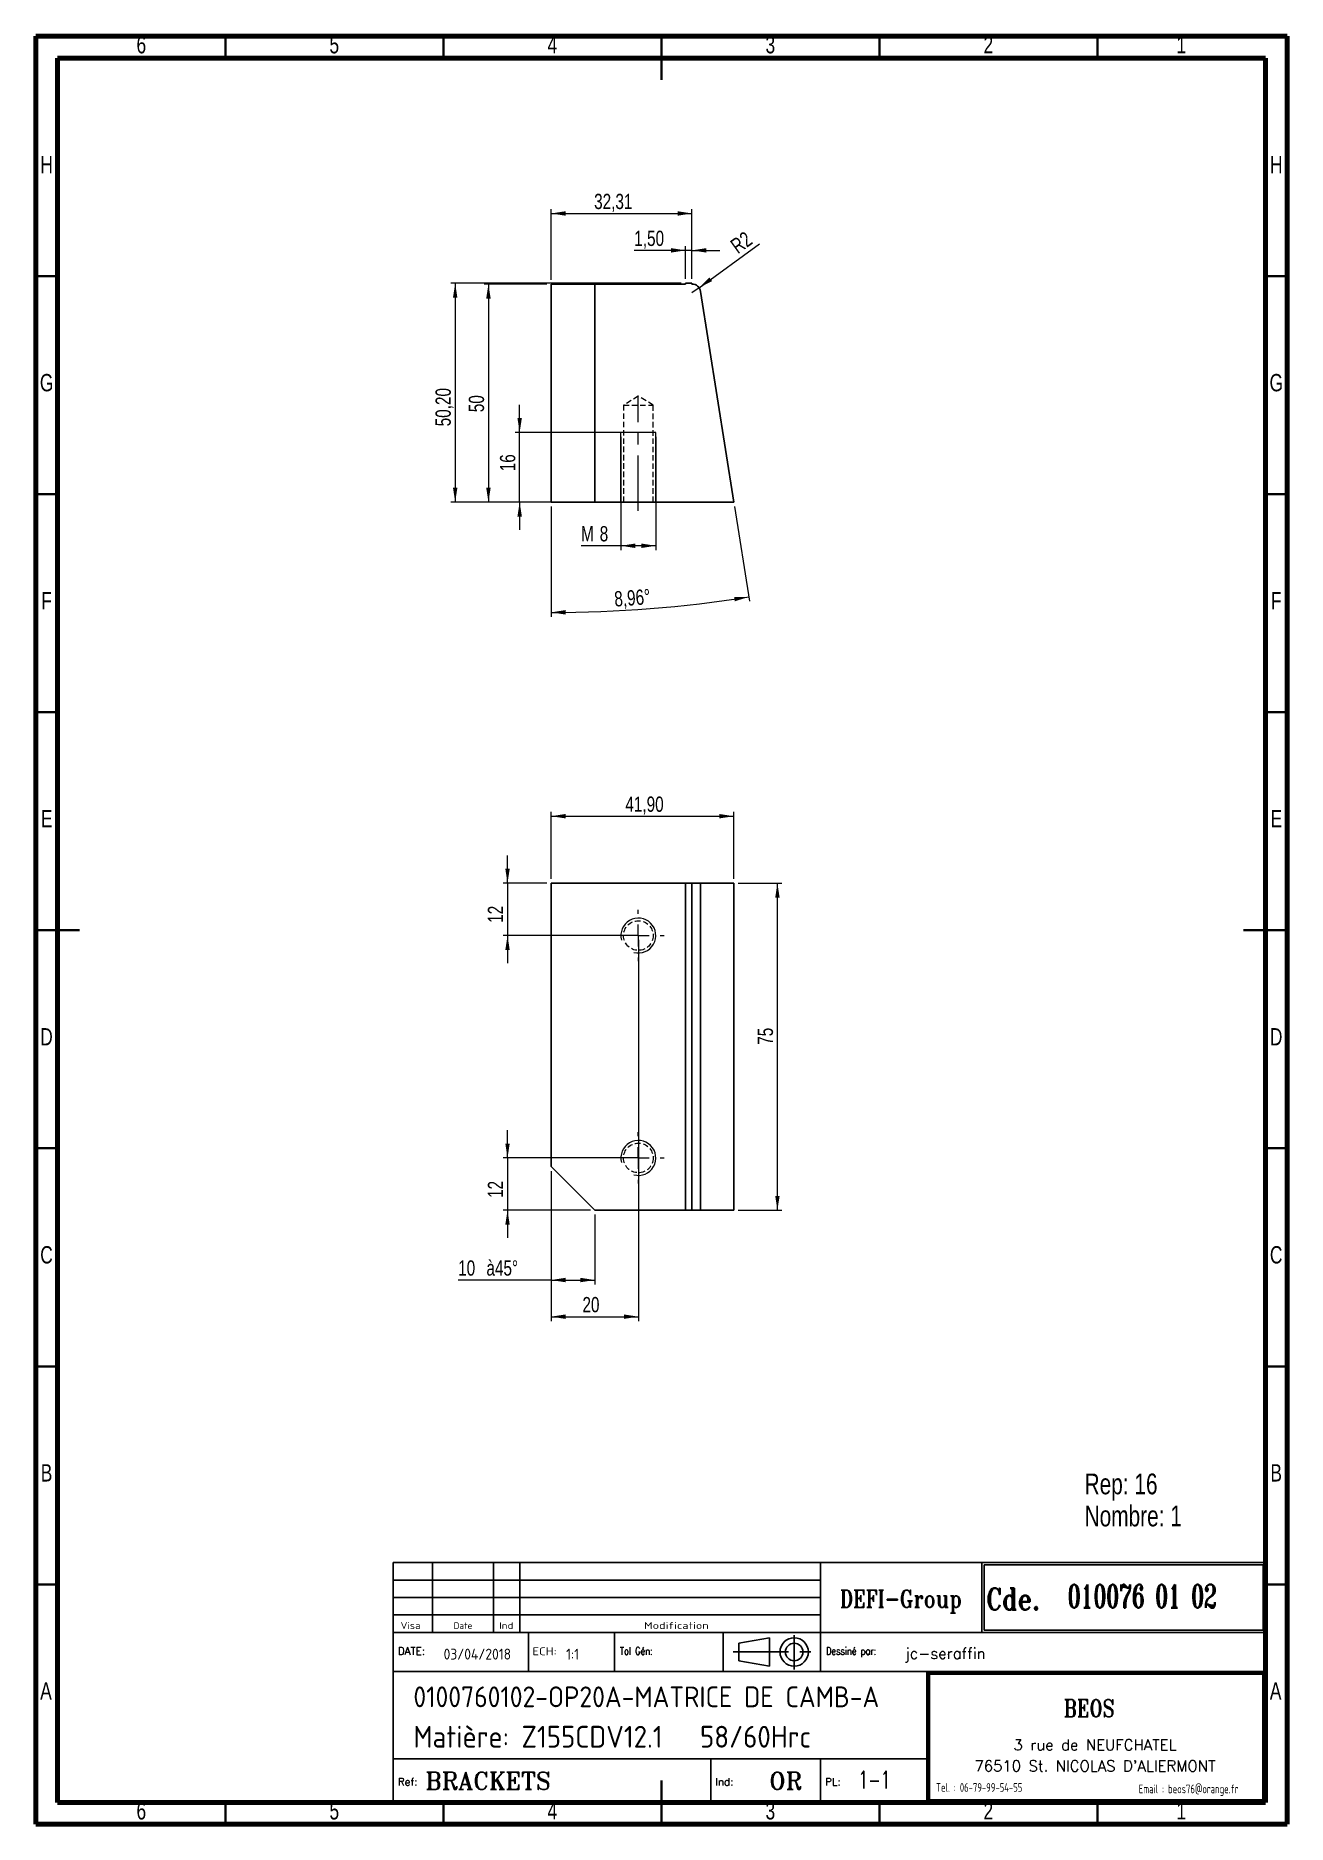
# Model space of a CAD drawing. Header units: millimetres. Extents: x 5 to 292, y 5 to 415.
import ezdxf

# ---------------------------------------------------------------- set-up
doc = ezdxf.new("R2010")
doc.units = ezdxf.units.MM
doc.linetypes.add('CENTERX2', pattern=[20.32, 12.7, -2.54, 2.54, -2.54])
doc.linetypes.add('HIDDEN', pattern=[1.905, 1.27, -0.635])
doc.layers.add('DIMENSIONS', color=176, linetype='Continuous')
doc.styles.add('SLDTEXTSTYLE0', font='TXT', dxfattribs={"width": 0.75})
doc.styles.add('SLDTEXTSTYLE1', font='ISOCP')
doc.styles.add('SLDTEXTSTYLE10', font='ISOCP', dxfattribs={"width": 1.147311})
doc.styles.add('SLDTEXTSTYLE11', font='ISOCP', dxfattribs={"width": 1.385904})
doc.styles.add('SLDTEXTSTYLE12', font='ISOCP', dxfattribs={"width": 1.246461})
doc.styles.add('SLDTEXTSTYLE13', font='ROMAND')
doc.styles.add('SLDTEXTSTYLE2', font='ROMANT', dxfattribs={"width": 0.8})
doc.styles.add('SLDTEXTSTYLE3', font='ISOCP', dxfattribs={"width": 0.8})
doc.styles.add('SLDTEXTSTYLE4', font='ROMANS', dxfattribs={"width": 0.8})
doc.styles.add('SLDTEXTSTYLE5', font='ROMANT')
doc.styles.add('SLDTEXTSTYLE6', font='ROMANS')
doc.styles.add('SLDTEXTSTYLE7', font='ROMANT', dxfattribs={"width": 0.65})
doc.styles.add('SLDTEXTSTYLE8', font='ISOCP', dxfattribs={"width": 1.446157})
doc.styles.add('SLDTEXTSTYLE9', font='ISOCP', dxfattribs={"width": 1.294402})
doc.dimstyles.new('SLDDIMSTYLE0', dxfattribs={"dimtxt": 3.5, "dimasz": 3.302, "dimexe": 0, "dimexo": 0.0625, "dimgap": 0.875, "dimtad": 1, "dimrnd": 1e-09, "dimzin": 12, "dimdsep": 46, "dimtxsty": 'SLDTEXTSTYLE0', "dimsah": 1, "dimcen": 0.09, "dimadec": 0, "dimazin": 3, "dimtfac": 1, "dimtofl": 0, "dimtmove": 0, "dimatfit": 3, "dimfxl": 1, "dimfrac": 2, "dimtolj": 1, "dimtzin": 12, "dimarcsym": 0})
doc.dimstyles.new('SLDDIMSTYLE1', dxfattribs={"dimtxt": 3.5, "dimasz": 3.302, "dimexe": 0, "dimexo": 0.0625, "dimgap": 0.875, "dimtad": 1, "dimrnd": 1e-09, "dimzin": 12, "dimdsep": 46, "dimtxsty": 'SLDTEXTSTYLE0', "dimsah": 1, "dimcen": 0.09, "dimadec": 0, "dimazin": 3, "dimtfac": 1, "dimtmove": 0, "dimatfit": 0, "dimfxl": 1, "dimfrac": 2, "dimtolj": 1, "dimtzin": 12, "dimarcsym": 0})
doc.dimstyles.new('SLDDIMSTYLE2', dxfattribs={"dimtxt": 3.5, "dimasz": 3.302, "dimexe": 0, "dimexo": 0.0625, "dimgap": 0.875, "dimtad": 1, "dimrnd": 1e-09, "dimzin": 12, "dimdsep": 46, "dimtxsty": 'SLDTEXTSTYLE0', "dimsah": 1, "dimcen": 0, "dimadec": 0, "dimazin": 3, "dimtfac": 1, "dimtofl": 0, "dimtmove": 0, "dimatfit": 3, "dimfxl": 1, "dimfrac": 2, "dimtolj": 1, "dimtzin": 12, "dimarcsym": 0})
doc.dimstyles.new('SLDDIMSTYLE3', dxfattribs={"dimtxt": 3.5, "dimasz": 3.302, "dimexe": 0, "dimexo": 0.0625, "dimgap": 0.875, "dimtad": 1, "dimdec": 4, "dimzin": 12, "dimdsep": 46, "dimtxsty": 'SLDTEXTSTYLE0', "dimsah": 1, "dimcen": 0.09, "dimazin": 3, "dimtfac": 1, "dimtofl": 0, "dimtmove": 0, "dimatfit": 3, "dimfxl": 1, "dimfrac": 2, "dimtolj": 1, "dimtzin": 12, "dimarcsym": 0})

# ---------------------------------------------------------------- blocks, each defined once
blk = doc.blocks.new('SW_NOTE_0')
at = {"color": 0, "linetype": 'Continuous', "lineweight": 0, "char_height": 4.763, "attachment_point": 1, "style": 'SLDTEXTSTYLE0'}
for s, insert in [('Rep: 16', (0, 6.14)), ('Nombre: 1', (0, -1.21))]:
    blk.add_mtext(s, dxfattribs=dict(at, insert=insert))
blk = doc.blocks.new('_D')
at = {"color": 7, "linetype": 'Continuous', "lineweight": 18}
for p, q in [((123.19, 221.79), (123.19, 237.15)), ((123.19, 236.15), (165.08, 236.15)), ((165.08, 221.79), (165.08, 237.15))]:
    blk.add_line(p, q, dxfattribs=at)
for points in [[(123.19, 236.15), (126.49, 235.65), (126.49, 236.66)], [(165.08, 236.15), (161.78, 236.66), (161.78, 235.65)]]:
    blk.add_solid(points, dxfattribs=at)
at = {"color": 7, "linetype": 'Continuous', "lineweight": 18, "insert": (140.21, 240.67), "char_height": 3.5, "attachment_point": 1, "style": 'SLDTEXTSTYLE0'}
blk.add_mtext('41,90', dxfattribs=at)
blk = doc.blocks.new('_D_1')
at = {"color": 7, "linetype": 'Continuous', "lineweight": 18}
for p, q in [((123.19, 154.79), (123.19, 128.79)), ((133.19, 144.79), (133.19, 128.79)), ((123.19, 129.79), (101.87, 129.79)), ((123.19, 129.79), (133.19, 129.79))]:
    blk.add_line(p, q, dxfattribs=at)
for points in [[(123.19, 129.79), (126.49, 129.28), (126.49, 130.3)], [(133.19, 129.79), (129.88, 130.3), (129.88, 129.28)]]:
    blk.add_solid(points, dxfattribs=at)
at = {"color": 7, "linetype": 'Continuous', "lineweight": 18, "char_height": 3.5, "attachment_point": 1, "style": 'SLDTEXTSTYLE0'}
for s, insert in [('10', (101.87, 134.3)), ('à45°', (108.35, 134.3))]:
    blk.add_mtext(s, dxfattribs=dict(at, insert=insert))
blk = doc.blocks.new('_D_2')
at = {"color": 7, "linetype": 'Continuous', "lineweight": 18}
for p, q in [((143.19, 207.79), (143.19, 120.39)), ((123.19, 154.79), (123.19, 120.39)), ((123.19, 121.39), (143.19, 121.39))]:
    blk.add_line(p, q, dxfattribs=at)
for points in [[(123.19, 121.39), (126.49, 120.88), (126.49, 121.9)], [(143.19, 121.39), (139.88, 121.9), (139.88, 120.88)]]:
    blk.add_solid(points, dxfattribs=at)
at = {"color": 7, "linetype": 'Continuous', "lineweight": 18, "insert": (130.37, 125.9), "char_height": 3.5, "attachment_point": 1, "style": 'SLDTEXTSTYLE0'}
blk.add_mtext('20', dxfattribs=at)
blk = doc.blocks.new('_D_3')
at = {"color": 7, "linetype": 'Continuous', "lineweight": 18}
for p, q in [((113.19, 220.79), (113.19, 227.14)), ((122.19, 220.79), (112.19, 220.79)), ((113.19, 220.79), (113.19, 208.79)), ((142.19, 208.79), (112.19, 208.79)), ((113.19, 208.79), (113.19, 202.44))]:
    blk.add_line(p, q, dxfattribs=at)
for points in [[(113.19, 220.79), (113.69, 224.09), (112.68, 224.09)], [(113.19, 208.79), (112.68, 205.49), (113.69, 205.49)]]:
    blk.add_solid(points, dxfattribs=at)
at = {"color": 7, "linetype": 'Continuous', "lineweight": 18, "insert": (108.67, 211.71), "char_height": 3.5, "attachment_point": 1, "rotation": 90, "style": 'SLDTEXTSTYLE0'}
blk.add_mtext('12', dxfattribs=at)
blk = doc.blocks.new('_D_4')
at = {"color": 7, "linetype": 'Continuous', "lineweight": 18}
for p, q in [((113.19, 157.79), (113.19, 164.14)), ((142.19, 157.79), (112.19, 157.79)), ((113.19, 157.79), (113.19, 145.79)), ((132.19, 145.79), (112.19, 145.79)), ((113.19, 145.79), (113.19, 139.44))]:
    blk.add_line(p, q, dxfattribs=at)
for points in [[(113.19, 157.79), (113.69, 161.09), (112.68, 161.09)], [(113.19, 145.79), (112.68, 142.49), (113.69, 142.49)]]:
    blk.add_solid(points, dxfattribs=at)
at = {"color": 7, "linetype": 'Continuous', "lineweight": 18, "insert": (108.67, 148.62), "char_height": 3.5, "attachment_point": 1, "rotation": 90, "style": 'SLDTEXTSTYLE0'}
blk.add_mtext('12', dxfattribs=at)
blk = doc.blocks.new('_D_5')
at = {"color": 7, "linetype": 'Continuous', "lineweight": 18}
for p, q in [((166.08, 220.79), (176.08, 220.79)), ((175.08, 145.79), (175.08, 220.79)), ((166.08, 145.79), (176.08, 145.79))]:
    blk.add_line(p, q, dxfattribs=at)
for points in [[(175.08, 220.79), (174.58, 217.49), (175.59, 217.49)], [(175.08, 145.79), (175.59, 149.09), (174.58, 149.09)]]:
    blk.add_solid(points, dxfattribs=at)
at = {"color": 7, "linetype": 'Continuous', "lineweight": 18, "insert": (170.57, 183.74), "char_height": 3.5, "attachment_point": 1, "rotation": 90, "style": 'SLDTEXTSTYLE0'}
blk.add_mtext('75', dxfattribs=at)
blk = doc.blocks.new('SW_CENTERMARKSYMBOL_0')
at = {"color": 0, "linetype": 'Continuous', "lineweight": 0}
for p, q in [((0, 5), (0, 5.9)), ((-5, 0), (-5.9, 0)), ((0, 0), (-2.5, 0)), ((0, 0), (0, 2.5)), ((0, 0), (0, -2.5)), ((0, 0), (2.5, 0)), ((5, 0), (5.9, 0)), ((0, -5), (0, -5.9))]:
    blk.add_line(p, q, dxfattribs=at)
blk = doc.blocks.new('SW_CENTERMARKSYMBOL_1')
at = {"color": 0, "linetype": 'Continuous', "lineweight": 0}
for p, q in [((0, 5), (0, 5.9)), ((-5, 0), (-5.9, 0)), ((0, 0), (-2.5, 0)), ((0, 0), (0, 2.5)), ((0, 0), (0, -2.5)), ((0, 0), (2.5, 0)), ((5, 0), (5.9, 0)), ((0, -5), (0, -5.9))]:
    blk.add_line(p, q, dxfattribs=at)
blk = doc.blocks.new('_D_6')
at = {"color": 7, "linetype": 'Continuous', "lineweight": 18}
for q in [(170.97, 367.37), (155.49, 356.17)]:
    blk.add_line((157.11, 357.34), q, dxfattribs=at)
blk.add_solid([(157.11, 357.34), (160.09, 358.87), (159.49, 359.69)], dxfattribs=at)
at = {"color": 7, "linetype": 'Continuous', "lineweight": 18, "insert": (163.96, 367.82), "char_height": 3.5, "attachment_point": 1, "rotation": 35.8657, "style": 'SLDTEXTSTYLE0'}
blk.add_mtext('R2', dxfattribs=at)
blk = doc.blocks.new('_D_7')
at = {"color": 7, "linetype": 'Continuous', "lineweight": 18}
for p, q in [((153.99, 365.91), (142.26, 365.91)), ((153.99, 359.37), (153.99, 366.91)), ((155.49, 365.91), (153.99, 365.91)), ((155.49, 359.37), (155.49, 366.91)), ((155.49, 365.91), (161.84, 365.91))]:
    blk.add_line(p, q, dxfattribs=at)
for points in [[(153.99, 365.91), (150.69, 366.42), (150.69, 365.4)], [(155.49, 365.91), (158.79, 365.4), (158.79, 366.42)]]:
    blk.add_solid(points, dxfattribs=at)
at = {"color": 7, "linetype": 'Continuous', "lineweight": 18, "insert": (142.26, 370.42), "char_height": 3.5, "attachment_point": 1, "style": 'SLDTEXTSTYLE0'}
blk.add_mtext('1,50', dxfattribs=at)
blk = doc.blocks.new('_D_8')
at = {"color": 7, "linetype": 'Continuous', "lineweight": 18}
for p, q in [((123.19, 359.17), (123.19, 375.37)), ((123.19, 374.37), (155.49, 374.37)), ((155.49, 359.37), (155.49, 375.37))]:
    blk.add_line(p, q, dxfattribs=at)
for points in [[(123.19, 374.37), (126.49, 373.86), (126.49, 374.88)], [(155.49, 374.37), (152.19, 374.88), (152.19, 373.86)]]:
    blk.add_solid(points, dxfattribs=at)
at = {"color": 7, "linetype": 'Continuous', "lineweight": 18, "insert": (133.05, 378.88), "char_height": 3.5, "attachment_point": 1, "style": 'SLDTEXTSTYLE0'}
blk.add_mtext('32,31', dxfattribs=at)
blk = doc.blocks.new('_D_9')
at = {"color": 7, "linetype": 'Continuous', "lineweight": 18}
for p, q in [((122.19, 358.17), (107.81, 358.17)), ((108.81, 358.17), (108.81, 308.17)), ((122.19, 308.17), (107.81, 308.17))]:
    blk.add_line(p, q, dxfattribs=at)
for points in [[(108.81, 358.17), (108.3, 354.87), (109.32, 354.87)], [(108.81, 308.17), (109.32, 311.47), (108.3, 311.47)]]:
    blk.add_solid(points, dxfattribs=at)
at = {"color": 7, "linetype": 'Continuous', "lineweight": 18, "insert": (104.3, 328.8), "char_height": 3.5, "attachment_point": 1, "rotation": 90, "style": 'SLDTEXTSTYLE0'}
blk.add_mtext('50', dxfattribs=at)
blk = doc.blocks.new('_D_10')
at = {"color": 7, "linetype": 'Continuous', "lineweight": 18}
for p, q in [((115.97, 324.17), (115.97, 330.52)), ((146.19, 324.17), (114.97, 324.17)), ((115.97, 308.17), (115.97, 324.17)), ((146.19, 308.17), (114.97, 308.17)), ((115.97, 308.17), (115.97, 301.82))]:
    blk.add_line(p, q, dxfattribs=at)
for points in [[(115.97, 324.17), (116.48, 327.47), (115.46, 327.47)], [(115.97, 308.17), (115.46, 304.87), (116.48, 304.87)]]:
    blk.add_solid(points, dxfattribs=at)
at = {"color": 7, "linetype": 'Continuous', "lineweight": 18, "insert": (111.46, 315.25), "char_height": 3.5, "attachment_point": 1, "rotation": 90, "style": 'SLDTEXTSTYLE0'}
blk.add_mtext('16', dxfattribs=at)
blk = doc.blocks.new('_D_11')
at = {"color": 7, "linetype": 'Continuous', "lineweight": 18}
for p, q in [((152.99, 358.37), (100.19, 358.37)), ((101.19, 358.37), (101.19, 308.17)), ((122.19, 308.17), (100.19, 308.17))]:
    blk.add_line(p, q, dxfattribs=at)
for points in [[(101.19, 358.37), (100.68, 355.07), (101.69, 355.07)], [(101.19, 308.17), (101.69, 311.47), (100.68, 311.47)]]:
    blk.add_solid(points, dxfattribs=at)
at = {"color": 7, "linetype": 'Continuous', "lineweight": 18, "insert": (96.67, 325.56), "char_height": 3.5, "attachment_point": 1, "rotation": 90, "style": 'SLDTEXTSTYLE0'}
blk.add_mtext('50,20', dxfattribs=at)
blk = doc.blocks.new('_D_12')
at = {"color": 7, "linetype": 'Continuous', "lineweight": 18}
for p, q in [((123.19, 307.17), (123.19, 281.89)), ((165.24, 307.18), (168.67, 285.45))]:
    blk.add_line(p, q, dxfattribs=at)
blk.add_arc((123.19, 573.91), 291.02, 270, 278.9601, dxfattribs=at)
for points in [[(123.19, 282.89), (126.49, 282.4), (126.49, 283.42)], [(168.51, 286.44), (165.17, 286.45), (165.32, 285.44)]]:
    blk.add_solid(points, dxfattribs=at)
at = {"color": 7, "linetype": 'Continuous', "lineweight": 18, "insert": (137.56, 287.71), "char_height": 3.5, "attachment_point": 1, "rotation": 3.9666, "style": 'SLDTEXTSTYLE0'}
blk.add_mtext('8,96°', dxfattribs=at)
blk = doc.blocks.new('_D_13')
at = {"color": 7, "linetype": 'Continuous', "lineweight": 18}
for p, q in [((139.19, 323.17), (139.19, 297.17)), ((147.19, 323.17), (147.19, 297.17)), ((139.19, 298.17), (130.04, 298.17)), ((147.19, 298.17), (139.19, 298.17))]:
    blk.add_line(p, q, dxfattribs=at)
for points in [[(139.19, 298.17), (142.49, 297.66), (142.49, 298.68)], [(147.19, 298.17), (143.88, 298.68), (143.88, 297.66)]]:
    blk.add_solid(points, dxfattribs=at)
at = {"color": 7, "linetype": 'Continuous', "lineweight": 18, "char_height": 3.5, "attachment_point": 1, "style": 'SLDTEXTSTYLE0'}
for s, insert in [('M', (130.04, 302.68)), ('8', (134.33, 302.68))]:
    blk.add_mtext(s, dxfattribs=dict(at, insert=insert))

msp = doc.modelspace()

# ---------------------------------------------------------------- linework, layer by layer
at = {"color": 7, "linetype": 'Continuous', "lineweight": 70}
for p, q in [((5, 5), (5, 415)), ((5, 415), (292, 415)), ((292, 415), (292, 5)), ((10, 10), (10, 410)), ((10, 410), (287, 410)), ((287, 410), (287, 10)), ((287, 10), (10, 10)), ((292, 5), (5, 5))]:
    msp.add_line(p, q, dxfattribs=at)
at = {"color": 7, "linetype": 'Continuous', "lineweight": 35}
for p, q in [((48.5, 410), (48.5, 415)), ((98.5, 410), (98.5, 415)), ((148.5, 415.001), (148.5, 404.999)), ((148.5, 410), (148.5, 415)), ((198.5, 410), (198.5, 415)), ((248.5, 410), (248.5, 415)), ((10, 360), (5, 360)), ((287, 360), (292, 360)), ((10, 310), (5, 310)), ((287, 310), (292, 310)), ((10, 260), (5, 260)), ((287, 260), (292, 260)), ((4.999, 210), (15.001, 210)), ((10, 210), (5, 210)), ((292.001, 210), (281.999, 210)), ((287, 210), (292, 210)), ((10, 160), (5, 160)), ((287, 160), (292, 160)), ((10, 110), (5, 110)), ((287, 110), (292, 110)), ((10, 60), (5, 60)), ((287, 60), (292, 60)), ((148.5, 4.999), (148.5, 15.001)), ((48.5, 10), (48.5, 5)), ((98.5, 10), (98.5, 5)), ((148.5, 10), (148.5, 5)), ((198.5, 10), (198.5, 5)), ((248.5, 10), (248.5, 5))]:
    msp.add_line(p, q, dxfattribs=at)
at = {"color": 7, "linetype": 'Continuous', "lineweight": 25}
for p, q in [((123.18652, 358.17243), (123.18652, 308.17243)), ((133.18652, 358.17243), (123.18652, 358.17243)), ((133.18652, 358.17243), (133.18652, 308.17243)), ((153.992, 358.17243), (133.18652, 358.17243)), ((153.992, 358.37243), (153.992, 358.17243)), ((155.49201, 358.37243), (153.992, 358.37243)), ((155.49201, 358.37243), (155.49201, 358.17243)), ((157.4676, 356.48392), (165.08488, 308.17243)), ((133.18652, 308.17243), (123.18652, 308.17243)), ((165.08488, 308.17243), (133.18652, 308.17243)), ((123.18652, 155.79046), (123.18652, 220.79046)), ((123.18652, 220.79046), (153.992, 220.79046)), ((153.992, 145.79046), (153.992, 220.79046)), ((153.992, 220.79046), (155.49201, 220.79046)), ((155.49201, 220.79046), (155.49201, 145.79046)), ((157.4676, 220.79046), (155.49201, 220.79046)), ((157.4676, 145.79046), (157.4676, 220.79046)), ((157.4676, 220.79046), (165.08488, 220.79046)), ((165.08488, 145.79046), (165.08488, 220.79046)), ((133.18652, 145.79046), (123.18652, 155.79046)), ((153.992, 145.79046), (133.18652, 145.79046)), ((155.49201, 145.79046), (153.992, 145.79046)), ((155.49201, 145.79046), (157.4676, 145.79046)), ((157.4676, 145.79046), (165.08488, 145.79046))]:
    msp.add_line(p, q, dxfattribs=at)
at = {"color": 7, "linetype": 'HIDDEN', "lineweight": 18}
for p, q in [((143.18652, 332.46536), (139.78652, 330.42243)), ((146.58651, 330.42243), (143.18652, 332.46536)), ((139.78652, 330.42243), (146.58651, 330.42243)), ((139.78652, 330.42243), (139.78652, 308.17243)), ((146.58651, 308.17243), (146.58651, 330.42243)), ((147.18652, 324.17243), (139.18652, 324.17243)), ((147.18652, 324.17243), (139.18652, 324.17243))]:
    msp.add_line(p, q, dxfattribs=at)
at = {"color": 7, "linetype": 'CENTERX2', "lineweight": 18}
msp.add_line((143.18652, 306.17243), (143.18652, 332.42243), dxfattribs=at)
at = {"color": 7, "linetype": 'Continuous', "lineweight": 18}
for p, q in [((139.18652, 308.17243), (139.18652, 324.17243)), ((139.18652, 308.17243), (139.18652, 324.17243)), ((147.18652, 308.17243), (147.18652, 324.17243)), ((147.18652, 308.17243), (147.18652, 324.17243))]:
    msp.add_line(p, q, dxfattribs=at)
at = {"color": 7, "linetype": 'HIDDEN', "lineweight": 18}
for centre in [(143.18652, 208.79046), (143.18652, 157.79046)]:
    msp.add_circle(centre, 3.4, dxfattribs=at)
at = {"color": 7, "linetype": 'Continuous', "lineweight": 25}
msp.add_arc((155.492, 356.17243), 2, 8.9600675, 90, dxfattribs=at)
at = {"color": 7, "linetype": 'Continuous', "lineweight": 18}
for centre in [(143.18652, 208.79046), (143.18652, 157.79046)]:
    msp.add_arc(centre, 4, 255, 195, dxfattribs=at)
at = {"layer": 'DIMENSIONS', "color": 3}
for p, q in [((185, 65), (87, 65)), ((96, 49), (96, 65)), ((110, 49), (110, 65)), ((116, 49), (116, 65)), ((87, 61), (185, 61)), ((185, 57), (87, 57)), ((87, 53), (185, 53))]:
    msp.add_line(p, q, dxfattribs=at)
at = {"layer": 'DIMENSIONS', "color": 6}
for p, q in [((87, 65), (87, 10)), ((287, 10), (287, 65)), ((287, 40), (209.38409, 40)), ((209.38409, 40), (209.38409, 10)), ((286.8, 39.8), (209.58409, 39.8)), ((209.58409, 39.8), (209.58409, 10.2)), ((286.6, 39.6), (209.78409, 39.6)), ((209.78409, 39.6), (209.78409, 10.4)), ((286.4, 39.4), (209.98409, 39.4)), ((209.98409, 39.4), (209.98409, 10.6)), ((286.4, 10.6), (286.4, 39.4)), ((286.6, 10.4), (286.6, 39.6)), ((286.8, 10.2), (286.8, 39.8)), ((87, 10), (287, 10)), ((209.58409, 10.2), (286.8, 10.2)), ((209.78409, 10.4), (286.6, 10.4)), ((209.98409, 10.6), (286.4, 10.6))]:
    msp.add_line(p, q, dxfattribs=at)
at = {"layer": 'DIMENSIONS', "color": 1}
for p, q in [((287, 65), (185, 65)), ((185, 49), (185, 65)), ((222, 49), (222, 65)), ((222.5, 49.5), (222.5, 64.5)), ((222.5, 64.5), (286.5, 64.5)), ((286.5, 64.5), (286.5, 49.5)), ((286.5, 49.5), (222.5, 49.5)), ((87, 49), (287, 49)), ((118, 49), (118, 40)), ((137.73069, 49), (137.73069, 40)), ((162.62034, 49), (162.62034, 40)), ((185, 49), (185, 40)), ((209.38409, 40), (87, 40)), ((209.38409, 20), (87, 20)), ((159.79154, 20), (159.79154, 10)), ((185, 20), (185, 10))]:
    msp.add_line(p, q, dxfattribs=at)
at = {"layer": 'DIMENSIONS'}
for p, q in [((222.5, 49.5), (222.5, 64.5)), ((222.5, 64.5), (286.5, 64.5)), ((286.5, 64.5), (286.5, 49.5)), ((286.5, 49.5), (222.5, 49.5))]:
    msp.add_line(p, q, dxfattribs=at)
at = {"layer": 'DIMENSIONS', "color": 7}
for p, q in [((173.24368, 47.75), (166.24368, 46.5)), ((166.24368, 46.5), (166.24368, 42.5)), ((173.24368, 41.25), (173.24368, 47.75)), ((166.24368, 42.5), (173.24368, 41.25))]:
    msp.add_line(p, q, dxfattribs=at)
at = {"layer": 'DIMENSIONS', "color": 3, "linetype": 'CENTERX2'}
for p, q in [((178.93393, 48.34798), (178.93393, 40.51332)), ((164.94646, 44.5), (183.20111, 44.5))]:
    msp.add_line(p, q, dxfattribs=at)
at = {"layer": 'DIMENSIONS', "color": 7}
for radius in [3.25, 2]:
    msp.add_circle((178.93393, 44.5), radius, dxfattribs=at)

# ---------------------------------------------------------------- block references
at = {"color": 7, "linetype": 'Continuous', "lineweight": 0}
for name, p in [('SW_CENTERMARKSYMBOL_0', (143.18652, 208.79046)), ('SW_CENTERMARKSYMBOL_1', (143.18652, 157.79046)), ('SW_NOTE_0', (245.53226, 79.27743))]:
    msp.add_blockref(name, p, dxfattribs=at)

# ---------------------------------------------------------------- texts
at = {"color": 7, "linetype": 'Continuous', "lineweight": 0, "char_height": 3.96875, "attachment_point": 2, "style": 'SLDTEXTSTYLE0'}
for s, insert in [('6', (29.21004, 415.06015)), ('5', (73.46004, 415.06015)), ('4', (123.46004, 415.06015)), ('3', (173.46004, 415.06015)), ('2', (223.46004, 415.06015)), ('1', (267.71004, 415.06015)), ('H', (7.49035, 387.56015)), ('H', (289.49035, 387.56015)), ('G', (7.48668, 337.56015)), ('G', (289.48668, 337.56015)), ('F', (7.45774, 287.56015)), ('F', (289.45774, 287.56015)), ('E', (7.50781, 237.56015)), ('E', (289.50781, 237.56015)), ('D', (7.45269, 187.56015)), ('D', (289.45269, 187.56015)), ('C', (7.45866, 137.56015)), ('C', (289.45866, 137.56015)), ('B', (7.4706, 87.56015)), ('B', (289.4706, 87.56015)), ('A', (7.33969, 37.56015)), ('A', (289.33969, 37.56015)), ('6', (29.21004, 10.06015)), ('5', (73.46004, 10.06015)), ('4', (123.46004, 10.06015)), ('3', (173.46004, 10.06015)), ('2', (223.46004, 10.06015)), ('1', (267.71004, 10.06015))]:
    msp.add_mtext(s, dxfattribs=dict(at, insert=insert))
at = {"layer": 'DIMENSIONS'}
for s, insert, char_height, attachment_point, style in [('DEFI-Group', (203.4195, 58.70072), 4, 2, 'SLDTEXTSTYLE2'), ('Cde.', (223, 59.12589), 5, 1, 'SLDTEXTSTYLE2'), ('010076 01 02', (241.66388, 59.93983), 5.2916667, 1, 'SLDTEXTSTYLE7'), ('Visa', (88.6551, 51.34751), 1.567052, 1, 'SLDTEXTSTYLE12'), ('Date', (100.82407, 51.28334), 1.492431, 1, 'SLDTEXTSTYLE10'), ('Ind', (111.25446, 51.28334), 1.492431, 1, 'SLDTEXTSTYLE11'), ('Modification', (144.48919, 51.34751), 1.5670523, 1, 'SLDTEXTSTYLE8'), ('DATE:', (88.03411, 45.59841), 1.727675, 1, 'SLDTEXTSTYLE6'), ('03/04/2018', (98.53289, 45.25347), 2.5, 1, 'SLDTEXTSTYLE1'), ('ECH:', (118.91066, 45.55991), 1.814059, 1, 'SLDTEXTSTYLE9'), ('1:1', (126.61977, 45.24035), 2.5, 1, 'SLDTEXTSTYLE1'), ('Tol Gén:', (138.95157, 45.59841), 1.727675, 1, 'SLDTEXTSTYLE4'), ('Dessiné par:', (186.22087, 45.59841), 1.7276752, 1, 'SLDTEXTSTYLE4'), ('jc-seraffin', (204.35515, 45.41997), 2.5, 1, 'SLDTEXTSTYLE5'), ('0100760102-OP20A-MATRICE DE CAMB-A', (91.60273, 36.59626), 4.7625, 1, 'SLDTEXTSTYLE1'), ('BEOS', (246.57079, 33.59488), 4, 2, 'SLDTEXTSTYLE2'), ('Matière: Z155CDV12.1   58/60Hrc', (91.60273, 27.56351), 5, 1, 'SLDTEXTSTYLE1'), ('3 rue de NEUFCHATEL', (247.90924, 24.44835), 2.5, 2, 'SLDTEXTSTYLE13'), ('BRACKETS', (94.33673, 16.95138), 4, 1, 'SLDTEXTSTYLE5'), ('OR', (173.19394, 16.95138), 4, 1, 'SLDTEXTSTYLE5'), ('1-1', (193.65089, 17.17305), 4, 1, 'SLDTEXTSTYLE7'), ("76510 St. NICOLAS D'ALIERMONT", (247.90254, 19.62324), 2.5, 2, 'SLDTEXTSTYLE13'), ('Ref:', (88.03411, 15.59841), 1.727675, 1, 'SLDTEXTSTYLE6'), ('Ind:', (160.82565, 15.59841), 1.727675, 1, 'SLDTEXTSTYLE6'), ('PL:', (186.03411, 15.59841), 1.727675, 1, 'SLDTEXTSTYLE6'), ('Tel. : 06-79-99-54-55', (221.36027, 14.42858), 2, 2, 'SLDTEXTSTYLE3'), ('Email : beos76@orange.fr', (269.37248, 14.0972), 2, 2, 'SLDTEXTSTYLE3')]:
    msp.add_mtext(s, dxfattribs=dict(at, insert=insert, char_height=char_height, attachment_point=attachment_point, style=style))

# ---------------------------------------------------------------- dimensions: what is measured, and where the dimension line sits
at = {"color": 7, "linetype": 'Continuous', "lineweight": 18}
for base, p1, p2, dimstyle, picture, middle in [((155.492, 374.37243), (123.18652, 358.17243), (155.492, 358.37243), 'SLDDIMSTYLE0', '_D_8', (138.86549, 374.37243)), ((153.992, 365.91084), (155.492, 358.37243), (153.992, 358.37243), 'SLDDIMSTYLE1', '_D_7', (146.7807, 365.91084)), ((165.08488, 236.15392), (123.18652, 220.79046), (165.08488, 220.79046), 'SLDDIMSTYLE0', '_D', (146.03169, 236.15392)), ((143.18652, 121.39071), (123.18652, 155.79046), (143.18652, 208.79046), 'SLDDIMSTYLE1', '_D_2', (132.96091, 121.39071))]:
    dim = msp.add_linear_dim(base=base, p1=p1, p2=p2, dimstyle=dimstyle, dxfattribs=at)
    dim.commit()
    dim.dimension.update_dxf_attribs({"geometry": picture, "text_midpoint": middle, "dimtype": 160})
dim = msp.add_radius_dim(center=(155.492, 356.17243), mpoint=(157.11279, 357.34421), dimstyle='SLDDIMSTYLE2', dxfattribs=at)
dim.commit()
dim.dimension.update_dxf_attribs({"geometry": '_D_6', "text_midpoint": (168.96205, 365.91085), "dimtype": 164})
for base, p1, p2, dimstyle, picture, middle in [((101.18652, 308.17243), (153.992, 358.37243), (123.18652, 308.17243), 'SLDDIMSTYLE0', '_D_11', (101.18652, 331.38317)), ((108.81175, 308.17243), (123.18652, 358.17243), (123.18652, 308.17243), 'SLDDIMSTYLE0', '_D_9', (108.81175, 331.38317)), ((115.96851, 324.17243), (147.18652, 308.17243), (147.18652, 324.17243), 'SLDDIMSTYLE1', '_D_10', (115.96851, 317.83643)), ((113.18652, 208.79046), (123.18652, 220.79046), (143.18652, 208.79046), 'SLDDIMSTYLE1', '_D_3', (113.18652, 214.298)), ((175.08488, 220.79046), (165.08488, 145.79046), (165.08488, 220.79046), 'SLDDIMSTYLE0', '_D_5', (175.08488, 186.32244)), ((113.18652, 145.79046), (143.18652, 157.79046), (133.18652, 145.79046), 'SLDDIMSTYLE1', '_D_4', (113.18652, 151.20727))]:
    dim = msp.add_linear_dim(base=base, p1=p1, p2=p2, angle=90, dimstyle=dimstyle, dxfattribs=at)
    dim.commit()
    dim.dimension.update_dxf_attribs({"geometry": picture, "text_midpoint": middle, "dimtype": 160})
dim = msp.add_angular_dim_2l(base=(145.9184, 283.77825), line1=((165.08488, 308.17243), (157.4676, 356.48393)), line2=((123.18652, 308.17243), (123.18652, 358.17243)), dimstyle='SLDDIMSTYLE3', dxfattribs=at)
dim.commit()
dim.dimension.update_dxf_attribs({"geometry": '_D_12', "text_midpoint": (143.31759, 283.58619), "dimtype": 162})
for base, p1, p2, text, picture, middle in [((139.18652, 298.17243), (147.18652, 324.17243), (139.18652, 324.17243), 'M8<>', '_D_13', (133.47703, 298.17243)), ((133.18652, 129.79046), (123.18652, 155.79046), (133.18652, 145.79046), '<> à45°', '_D_1', (110.21372, 129.79046))]:
    dim = msp.add_linear_dim(base=base, p1=p1, p2=p2, text=text, dimstyle='SLDDIMSTYLE0', dxfattribs=at)
    dim.commit()
    dim.dimension.update_dxf_attribs({"geometry": picture, "text_midpoint": middle, "dimtype": 160})

doc.saveas('drawing.dxf')
